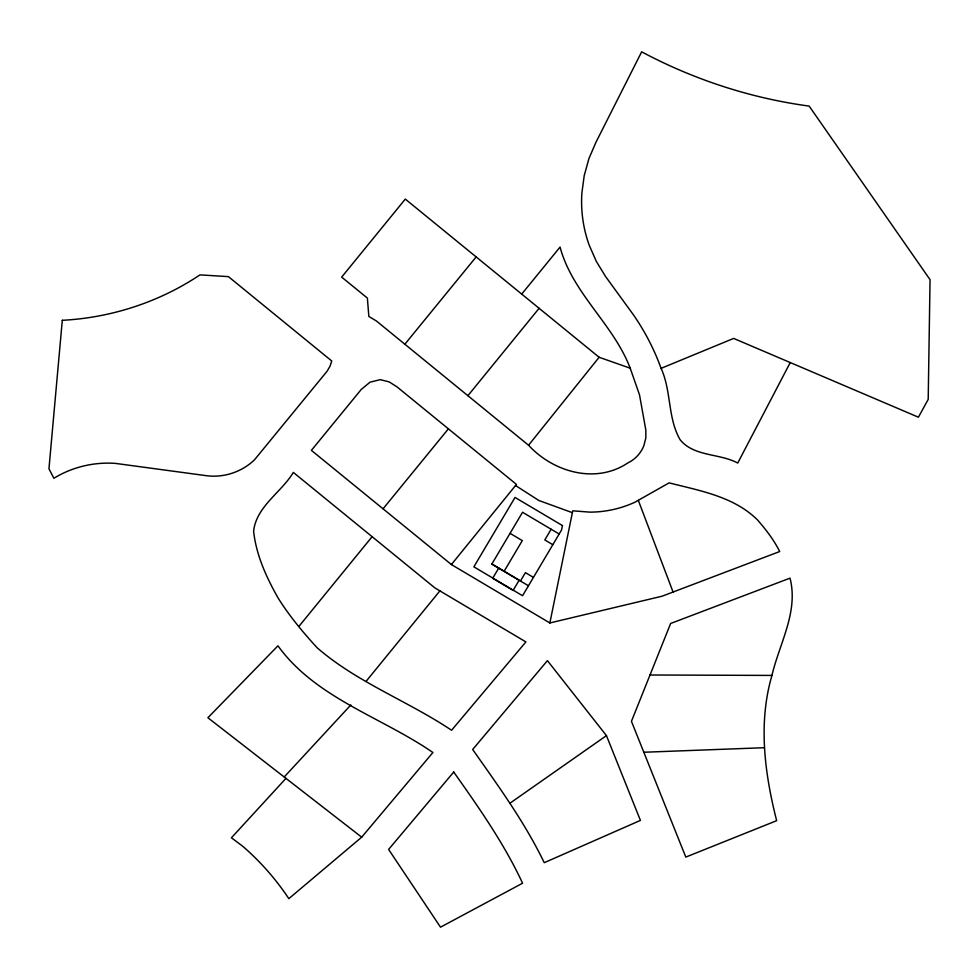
<?xml version="1.0" encoding="UTF-8"?>
<svg xmlns="http://www.w3.org/2000/svg" width="979" height="979" viewBox="0 0 979 979"><rect width="100%" height="100%" fill="white"/><g stroke="black" fill="none" stroke-linecap="round" stroke-linejoin="round"><path stroke-width="1.47" d="M549.855 622.962L572.752 510.818L589.909 512.139A108.596 108.596 0 0 0 634.857 502.251L669.122 482.867C699.961 490.748 733.712 496.5 757.367 519.788C765.908 529.529 773.887 539.906 779.7 551.532L662.085 596.199L549.855 622.962L451.392 564.553L311.395 450.364L361.251 389.446L370.038 382.177L380.256 379.656L389.189 381.896L397.07 386.925L516.447 484.397L451.392 564.553M771.954 675.424C779.37 643.497 798.68 611.875 790.016 578.148L670.639 623.476L631.443 721.327L685.802 857.09L776.653 820.683C764.672 773.483 757.979 723.028 771.954 675.424L649.97 674.996M790.249 362.548L737.738 463.055C719.43 453.155 694.258 456.875 680.197 439.865C667.568 418.278 671.508 391.049 661.094 368.349A233.577 233.577 0 0 0 633.34 314.7L605.585 276.543L596.37 261.479L589.248 245.325A128.69 128.69 0 0 1 581.869 193.144L584.206 175.657L588.905 158.647L595.893 142.396L641.661 51.826C693.695 79.568 750.709 98.206 809.156 106.087L930.05 279.676L928.202 399.383L918.412 417.201L733.65 338.416L661.094 368.349M528.464 585.772L491.837 564.051L522.541 512.274L559.168 533.996M498.739 568.077L492.67 578.283L513.106 590.41L519.164 580.192L491.862 564.002M504.124 571.271L522.309 540.616L510.047 533.347M520.449 581.024L525.417 572.642L533.433 577.39M551.153 529.247L544.813 539.943L552.829 544.703M528.562 445.237L599.124 357.274L630.207 368.202L639.52 394.916L645.834 430.026L645.834 438.017L643.839 445.714A32.001 32.001 0 0 1 627.931 462.871C595.856 484.409 553.331 472.159 528.562 445.237L376.499 321.063L368.85 316.462L367.37 298.069L341.671 277.118L405.294 199.092L599.124 357.274M521.721 294.079L560.061 247.075C572.397 293.321 613.392 324.073 630.207 368.202M467.925 395.675L539.111 308.287M298.901 626.425L372.13 536.663M366.379 680.98L439.889 590.888L525.894 641.918L451.576 730.261C407.986 701.086 356.943 682.387 317.147 647.768C302.903 632.25 289.319 615.938 278.134 598.059C266.41 577.426 256.155 554.971 253.61 531.193C256.29 506.449 281.352 492.425 293.345 472.416L434.994 587.987L439.889 590.888M404.865 344.204L476.149 256.914M383.058 508.811L448.394 428.839M361.679 837.18L432.902 752.496C381.737 717.154 315.74 698.149 277.95 645.81L207.903 717.754L361.679 837.18L288.829 898.661A257.538 257.538 0 0 0 242.498 846.064L231.423 837.791L285.978 778.342M284.216 776.971L350.837 704.978M509.839 803.294L606.442 735.621L547.42 660.641L472.673 749.498C498.348 786.002 524.781 822.36 544.238 862.695L640.425 820.402L606.442 735.621M643.839 752.251L764.44 747.699M572.372 512.678L538.829 500.477L515.541 485.511M638.332 500.404L673.062 592.026M62.301 320.304L48.95 468.806L53.894 478.266C72.25 467.02 93.923 461.868 115.387 463.385L206.434 475.696C223.873 477.972 241.935 471.964 254.564 459.726L327.035 371.298L330.07 366.122L331.734 360.982L228.425 276.641L199.961 274.879C159.283 302.119 111.153 317.759 62.301 320.304M562.46 525.576L561.567 529.957L522.566 595.721L473.873 566.841L515.027 497.442L562.46 525.576M453.718 772.027L388.614 849.429L440.513 927.174L522.578 883.217C504.124 843.568 478.878 807.626 453.718 772.027"/></g></svg>
